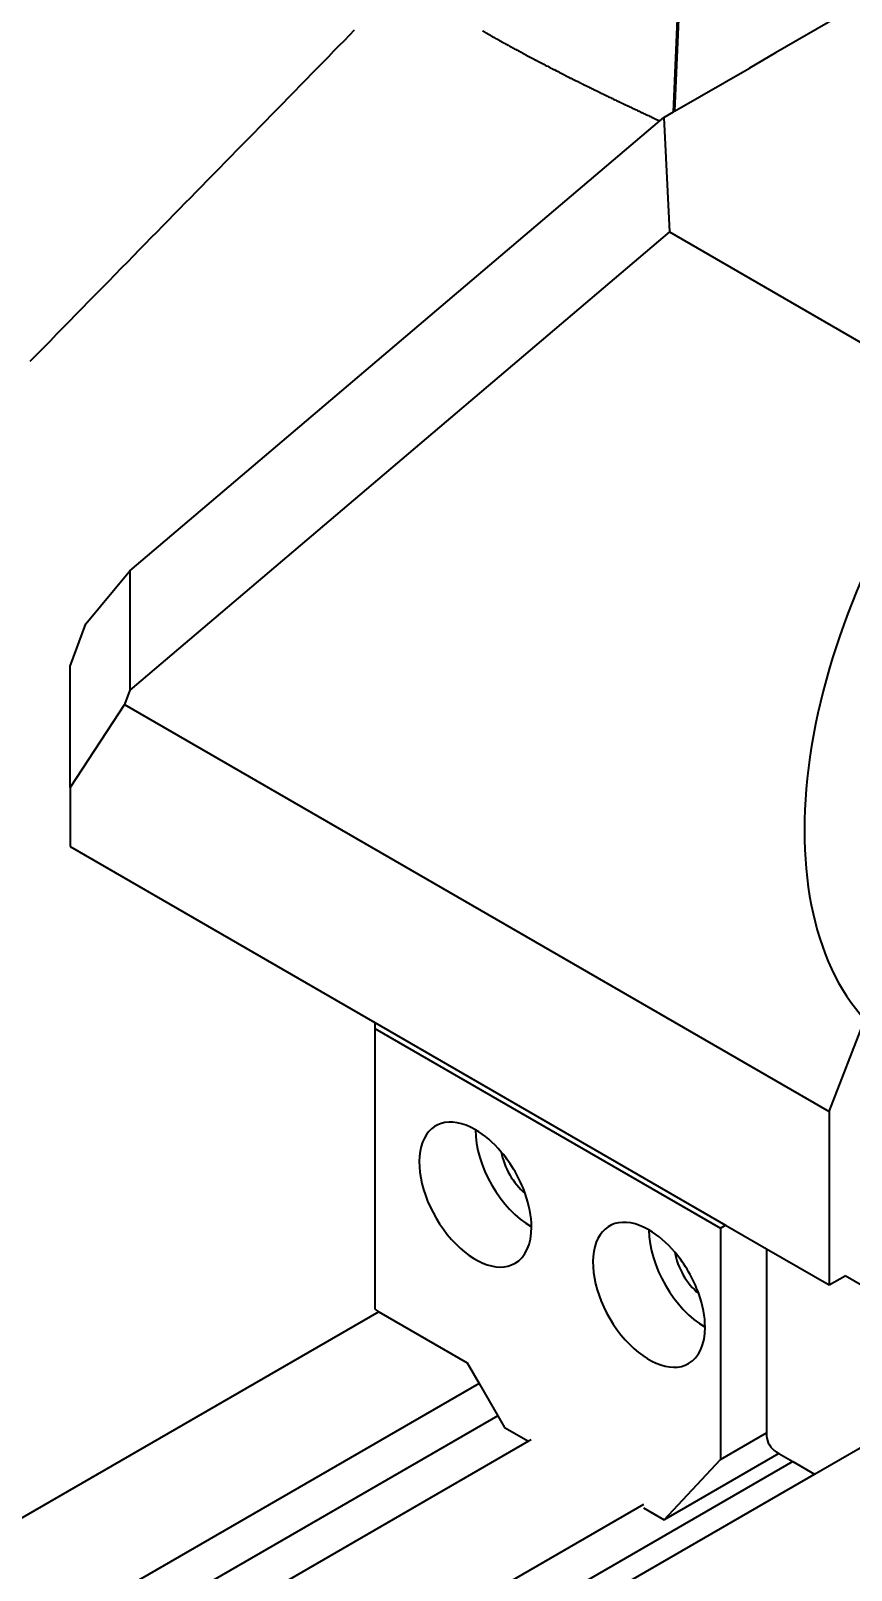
# Model space of a CAD drawing. Header units: millimetres. Extents: x 15 to 415, y 5 to 292.
# Drawn here: x 287.53 to 295.28, y 95.5 to 110.05 of the extents above; entities that cross this region are included whole.
import ezdxf

# ---------------------------------------------------------------- set-up
doc = ezdxf.new("R2010")
doc.units = ezdxf.units.MM
doc.layers.add('Geometries', color=7, linetype='Continuous')

msp = doc.modelspace()

# ---------------------------------------------------------------- linework, layer by layer
at = {"layer": 'Geometries', "linetype": 'Continuous', "lineweight": 40}
for p, q in [((293.6059, 109.2798), (293.6655, 110.6824)), ((293.6684, 110.542), (293.615, 109.285)), ((295.1698, 110.1827), (294.5699, 109.8363)), ((294.5699, 109.8363), (294.3236, 109.6941)), ((293.615, 109.285), (294.3236, 109.6941)), ((293.4758, 109.1942), (293.5145, 109.227)), ((293.5145, 109.227), (293.6059, 109.2798)), ((293.5145, 109.227), (293.5666, 108.1452)), ((293.6059, 109.2798), (293.615, 109.285)), ((288.4652, 104.9436), (293.4758, 109.1942)), ((293.5666, 108.1452), (288.4652, 103.8176)), ((293.5666, 108.1452), (296.3669, 106.5284)), ((288.0501, 104.4442), (288.4652, 104.9436)), ((288.4652, 104.9436), (288.4652, 103.8176)), ((287.9026, 104.0417), (288.0501, 104.4442)), ((287.9026, 102.898), (287.9026, 104.0417)), ((288.4652, 103.8176), (288.4171, 103.6819)), ((288.4171, 103.6819), (287.9026, 102.898)), ((288.4171, 103.6819), (295.0775, 99.8366)), ((287.9026, 102.898), (287.9026, 102.3403)), ((287.9026, 102.3403), (290.7816, 100.6781)), ((290.7816, 100.6781), (290.7816, 100.6212)), ((290.7816, 100.6781), (294.0975, 98.7637)), ((295.0775, 99.8366), (295.4143, 100.7047)), ((290.7816, 100.6212), (290.7816, 97.9676)), ((290.7816, 100.6212), (294.0482, 98.7352)), ((295.0775, 99.8366), (295.0775, 98.1979)), ((294.0482, 98.7352), (294.0975, 98.7637)), ((294.0975, 98.7637), (294.4855, 98.5397)), ((294.0482, 98.7352), (294.0482, 96.5479)), ((294.4855, 98.5397), (294.4855, 96.8004)), ((294.4855, 98.5397), (295.0775, 98.1979)), ((295.0775, 98.1979), (295.2268, 98.2842)), ((298.569, 96.3546), (295.2268, 98.2842)), ((290.8205, 97.9451), (284.6984, 94.4105)), ((290.7816, 97.9676), (290.8205, 97.9451)), ((290.8205, 97.9451), (291.6557, 97.463)), ((291.6557, 97.463), (291.7684, 97.2677)), ((291.7684, 97.2677), (285.0784, 93.4052)), ((291.7684, 97.2677), (291.9452, 96.9615)), ((291.9452, 96.9615), (285.3195, 93.1361)), ((291.9452, 96.9615), (292.0092, 96.8506)), ((294.9367, 96.4105), (295.8144, 96.9172)), ((292.2347, 96.7204), (285.5606, 92.8671)), ((292.0092, 96.8506), (292.2347, 96.7204)), ((292.2606, 96.7354), (292.2347, 96.7204)), ((294.0482, 96.5479), (294.4855, 96.8004)), ((294.4855, 96.8004), (294.4855, 96.773)), ((294.6005, 96.6046), (293.5179, 95.9795)), ((294.5739, 96.6199), (294.6005, 96.6046)), ((294.6005, 96.6046), (294.7315, 96.5289)), ((294.7315, 96.5289), (286.3025, 91.6624)), ((293.5179, 95.9795), (294.0482, 96.5479)), ((294.7315, 96.5289), (294.9367, 96.4105)), ((286.4002, 91.482), (294.9367, 96.4105)), ((293.3213, 96.123), (286.1341, 91.9734)), ((293.3213, 96.0931), (293.5179, 95.9795))]:
    msp.add_line(p, q, dxfattribs=at)
at = {"layer": 'Geometries', "linetype": 'Continuous', "lineweight": 40, "flags": 128}
for points in [[(287.5259, 106.925), (287.5895, 106.9898), (287.6525, 107.0541), (287.7151, 107.118), (287.7772, 107.1813), (287.8377, 107.243), (287.8978, 107.3043), (287.9574, 107.3651), (288.0166, 107.4254), (288.08, 107.4901), (288.1428, 107.5542), (288.2052, 107.6179), (288.267, 107.6809), (288.3284, 107.7435), (288.3892, 107.8056), (288.4461, 107.8637), (288.5025, 107.9213), (288.5586, 107.9784), (288.6142, 108.0352), (288.6693, 108.0915), (288.724, 108.1473), (288.7783, 108.2027), (288.8322, 108.2577), (288.8857, 108.3123), (288.9387, 108.3665), (288.9904, 108.4193), (289.0417, 108.4716), (289.0926, 108.5236), (289.1432, 108.5752), (289.2001, 108.6333), (289.2565, 108.691), (289.3125, 108.7481), (289.368, 108.8047), (289.4229, 108.8609), (289.4774, 108.9165), (289.5314, 108.9717), (289.585, 109.0264), (289.6406, 109.0832), (289.6957, 109.1395), (289.7503, 109.1953), (289.8043, 109.2505), (289.8579, 109.3053), (289.911, 109.3595), (289.9681, 109.4179), (290.0246, 109.4756), (290.0806, 109.5328), (290.136, 109.5895), (290.1909, 109.6455), (290.2452, 109.701), (290.2959, 109.7529), (290.3461, 109.8042), (290.3958, 109.8551), (290.4451, 109.9054), (290.4939, 109.9553), (290.5422, 110.0048), (290.5901, 110.0537)], [(291.7984, 110.0474), (291.8042, 110.044), (291.8096, 110.0409), (291.8148, 110.0378), (291.8195, 110.0351), (291.8228, 110.0332), (291.8257, 110.0315), (291.8282, 110.0301), (291.8304, 110.0288), (291.8326, 110.0275), (291.8352, 110.026), (291.8383, 110.0242), (291.8419, 110.0221), (291.846, 110.0198), (291.8506, 110.0171), (291.8552, 110.0145), (291.8599, 110.0118), (291.8644, 110.0092), (291.869, 110.0065), (291.8752, 110.003), (291.8814, 109.9995), (291.8875, 109.996), (291.8933, 109.9927), (291.8987, 109.9896), (291.9037, 109.9867), (291.9081, 109.9842), (291.9121, 109.9819), (291.9162, 109.9796), (291.9204, 109.9773), (291.9247, 109.9748), (291.9294, 109.9722), (291.9345, 109.9693), (291.9402, 109.9661), (291.9463, 109.9626), (291.9528, 109.959), (291.9593, 109.9553), (291.9657, 109.9517), (291.972, 109.9482), (291.9782, 109.9447), (291.9836, 109.9417), (291.989, 109.9387), (291.9942, 109.9358), (291.9989, 109.9332), (292.0032, 109.9308), (292.007, 109.9287), (292.0103, 109.9268), (292.0135, 109.9251), (292.0169, 109.9232), (292.0214, 109.9207), (292.0263, 109.918), (292.0316, 109.915), (292.0374, 109.9118), (292.0437, 109.9084), (292.0505, 109.9046), (292.0545, 109.9024), (292.0587, 109.9001), (292.063, 109.8978), (292.0675, 109.8953), (292.0719, 109.8929), (292.076, 109.8906), (292.0802, 109.8883), (292.0839, 109.8863), (292.0869, 109.8846), (292.0894, 109.8833), (292.0915, 109.8822), (292.0939, 109.8808), (292.0967, 109.8793), (292.0999, 109.8776), (292.1036, 109.8756), (292.1076, 109.8734), (292.112, 109.871), (292.1208, 109.8662), (292.1297, 109.8614), (292.1386, 109.8566), (292.1475, 109.8517), (292.1565, 109.8469), (292.1651, 109.8423), (292.1733, 109.8379), (292.1809, 109.8337), (292.1846, 109.8318), (292.1882, 109.8299), (292.1914, 109.8282), (292.1942, 109.8267), (292.1965, 109.8254), (292.1985, 109.8243), (292.2003, 109.8234), (292.2032, 109.8218), (292.2065, 109.8201), (292.2103, 109.818), (292.2145, 109.8158), (292.2195, 109.8131), (292.2251, 109.8101), (292.2311, 109.8069), (292.2375, 109.8035), (292.2442, 109.8), (292.2512, 109.7963), (292.2569, 109.7932), (292.2629, 109.7901), (292.269, 109.7868), (292.2754, 109.7835), (292.2819, 109.78), (292.2886, 109.7765), (292.2926, 109.7744), (292.2961, 109.7726), (292.2991, 109.771), (292.3015, 109.7697), (292.3035, 109.7687), (292.3049, 109.7679), (292.3062, 109.7673), (292.3076, 109.7665), (292.3094, 109.7656), (292.3123, 109.7641), (292.3157, 109.7623), (292.3196, 109.7602), (292.3241, 109.7578), (292.329, 109.7553), (292.3414, 109.7488), (292.3539, 109.7423), (292.3665, 109.7357), (292.3792, 109.7291), (292.3919, 109.7225), (292.4041, 109.7162), (292.4157, 109.7102), (292.4269, 109.7044), (292.4325, 109.7015), (292.438, 109.6987), (292.4431, 109.6961), (292.4477, 109.6937), (292.4519, 109.6915), (292.4557, 109.6896), (292.4589, 109.6879), (292.4627, 109.686), (292.467, 109.6838), (292.4719, 109.6813), (292.4772, 109.6785), (292.483, 109.6756), (292.4986, 109.6676), (292.5135, 109.66), (292.5279, 109.6526), (292.5417, 109.6456), (292.5491, 109.6419), (292.5559, 109.6384), (292.5621, 109.6353), (292.5677, 109.6325), (292.5717, 109.6304), (292.5753, 109.6286), (292.5785, 109.627), (292.5816, 109.6254), (292.5857, 109.6233), (292.5904, 109.621), (292.5956, 109.6183), (292.6015, 109.6154), (292.608, 109.6121), (292.6153, 109.6084), (292.6208, 109.6056), (292.6267, 109.6027), (292.6328, 109.5996), (292.6386, 109.5967), (292.6443, 109.5939), (292.6497, 109.5911), (292.6578, 109.5871), (292.6654, 109.5833), (292.6725, 109.5798), (292.6794, 109.5763), (292.6863, 109.5728), (292.6935, 109.5693), (292.701, 109.5655), (292.7089, 109.5616), (292.7134, 109.5593), (292.7181, 109.557), (292.7227, 109.5547), (292.7267, 109.5527), (292.7301, 109.5511), (292.7323, 109.55), (292.7341, 109.5491), (292.7355, 109.5484), (292.7367, 109.5478), (292.7382, 109.547), (292.7406, 109.5459), (292.7435, 109.5444), (292.7469, 109.5427), (292.7509, 109.5408), (292.7554, 109.5385), (292.7604, 109.536), (292.766, 109.5333), (292.7776, 109.5276), (292.7889, 109.522), (292.8, 109.5165), (292.8107, 109.5113), (292.821, 109.5062), (292.8311, 109.5012), (292.8408, 109.4965), (292.8494, 109.4922), (292.8578, 109.4882), (292.8658, 109.4842), (292.8733, 109.4806), (292.8803, 109.4772), (292.8868, 109.474), (292.8914, 109.4718), (292.8956, 109.4697), (292.8996, 109.4678), (292.9033, 109.466), (292.9066, 109.4643), (292.9095, 109.4629), (292.912, 109.4617), (292.9142, 109.4606), (292.9179, 109.4588), (292.9222, 109.4568), (292.927, 109.4544), (292.9324, 109.4518), (292.9374, 109.4494), (292.9429, 109.4467), (292.9487, 109.4439), (292.955, 109.4408), (292.9617, 109.4376), (292.9688, 109.4342), (292.9759, 109.4307), (292.9836, 109.427), (292.9917, 109.4231), (293.0003, 109.419), (293.0093, 109.4146), (293.0189, 109.41), (293.0289, 109.4052), (293.0394, 109.4001), (293.0504, 109.3949), (293.0619, 109.3894), (293.0671, 109.3869), (293.0724, 109.3843), (293.0778, 109.3817), (293.0833, 109.3791), (293.0886, 109.3766), (293.0932, 109.3744), (293.0973, 109.3724), (293.1008, 109.3707), (293.1037, 109.3693), (293.1059, 109.3683), (293.1076, 109.3675), (293.1088, 109.3669), (293.11, 109.3663), (293.1114, 109.3656), (293.1135, 109.3646), (293.116, 109.3635), (293.1187, 109.3621), (293.1221, 109.3606), (293.1258, 109.3588), (293.1299, 109.3568), (293.1344, 109.3547), (293.139, 109.3525), (293.1525, 109.3461), (293.1656, 109.3398), (293.1784, 109.3337), (293.1896, 109.3285), (293.2005, 109.3233), (293.2114, 109.3181), (293.2227, 109.3128), (293.2344, 109.3073), (293.2465, 109.3015), (293.2548, 109.2976), (293.2634, 109.2936), (293.2721, 109.2895), (293.281, 109.2852), (293.2901, 109.281), (293.2968, 109.2779), (293.3029, 109.2749), (293.3086, 109.2723), (293.3138, 109.2698), (293.3185, 109.2676), (293.3227, 109.2657), (293.3263, 109.264), (293.3295, 109.2625), (293.3324, 109.2611), (293.3355, 109.2597), (293.3401, 109.2575), (293.3452, 109.2551), (293.3508, 109.2525), (293.3591, 109.2486), (293.3679, 109.2445), (293.3771, 109.2402), (293.3869, 109.2356), (293.3971, 109.2308), (293.4078, 109.2258), (293.419, 109.2206), (293.4307, 109.2152), (293.4675, 109.1981), (293.4758, 109.1942)]]:
    msp.add_lwpolyline(points, dxfattribs=at)
at = {"layer": 'Geometries', "linetype": 'Continuous', "lineweight": 40}
for centre, major_axis, start_param, end_param in [((298.0597, 104.3465), (2.275, 3.9404), 1.3394551, 2.961672), ((291.7324, 99.0516), (0.375, -0.6495), 2.3561945, 6.2831853), ((291.7324, 99.0516), (0.375, -0.6495), 1.8762512, 2.3561945), ((292.2628, 99.3578), (0.375, -0.6495), 3.9269908, 5.4977871), ((292.2628, 99.3578), (0.2062, -0.3572), 4.1338798, 5.2908981), ((291.7324, 99.0516), (0.375, -0.6495), 1.2653414, 1.8762512), ((291.7324, 99.0516), (0.375, -0.6495), 0.7853982, 1.2653414), ((293.3732, 98.1044), (0.375, -0.6495), 2.3561945, 6.2831853), ((291.7324, 99.0516), (0.375, -0.6495), 0, 0.7853982), ((293.9035, 98.4105), (0.375, -0.6495), 3.9269908, 5.4977871), ((293.3732, 98.1044), (0.375, -0.6495), 1.8762512, 2.3561945), ((293.3732, 98.1044), (0.375, -0.6495), 1.2653415, 1.8762512), ((293.9035, 98.4105), (0.2062, -0.3572), 4.1338798, 5.2908982), ((293.3732, 98.1044), (0.375, -0.6495), 0.7853982, 1.2653415), ((293.3732, 98.1044), (0.375, -0.6495), 0, 0.7853982), ((294.5739, 96.722), (0.0625, -0.1083), 3.9269908, 5.4977871)]:
    msp.add_ellipse(centre, major_axis=major_axis, ratio=0.5773503, start_param=start_param, end_param=end_param, dxfattribs=at)

doc.saveas('drawing.dxf')
